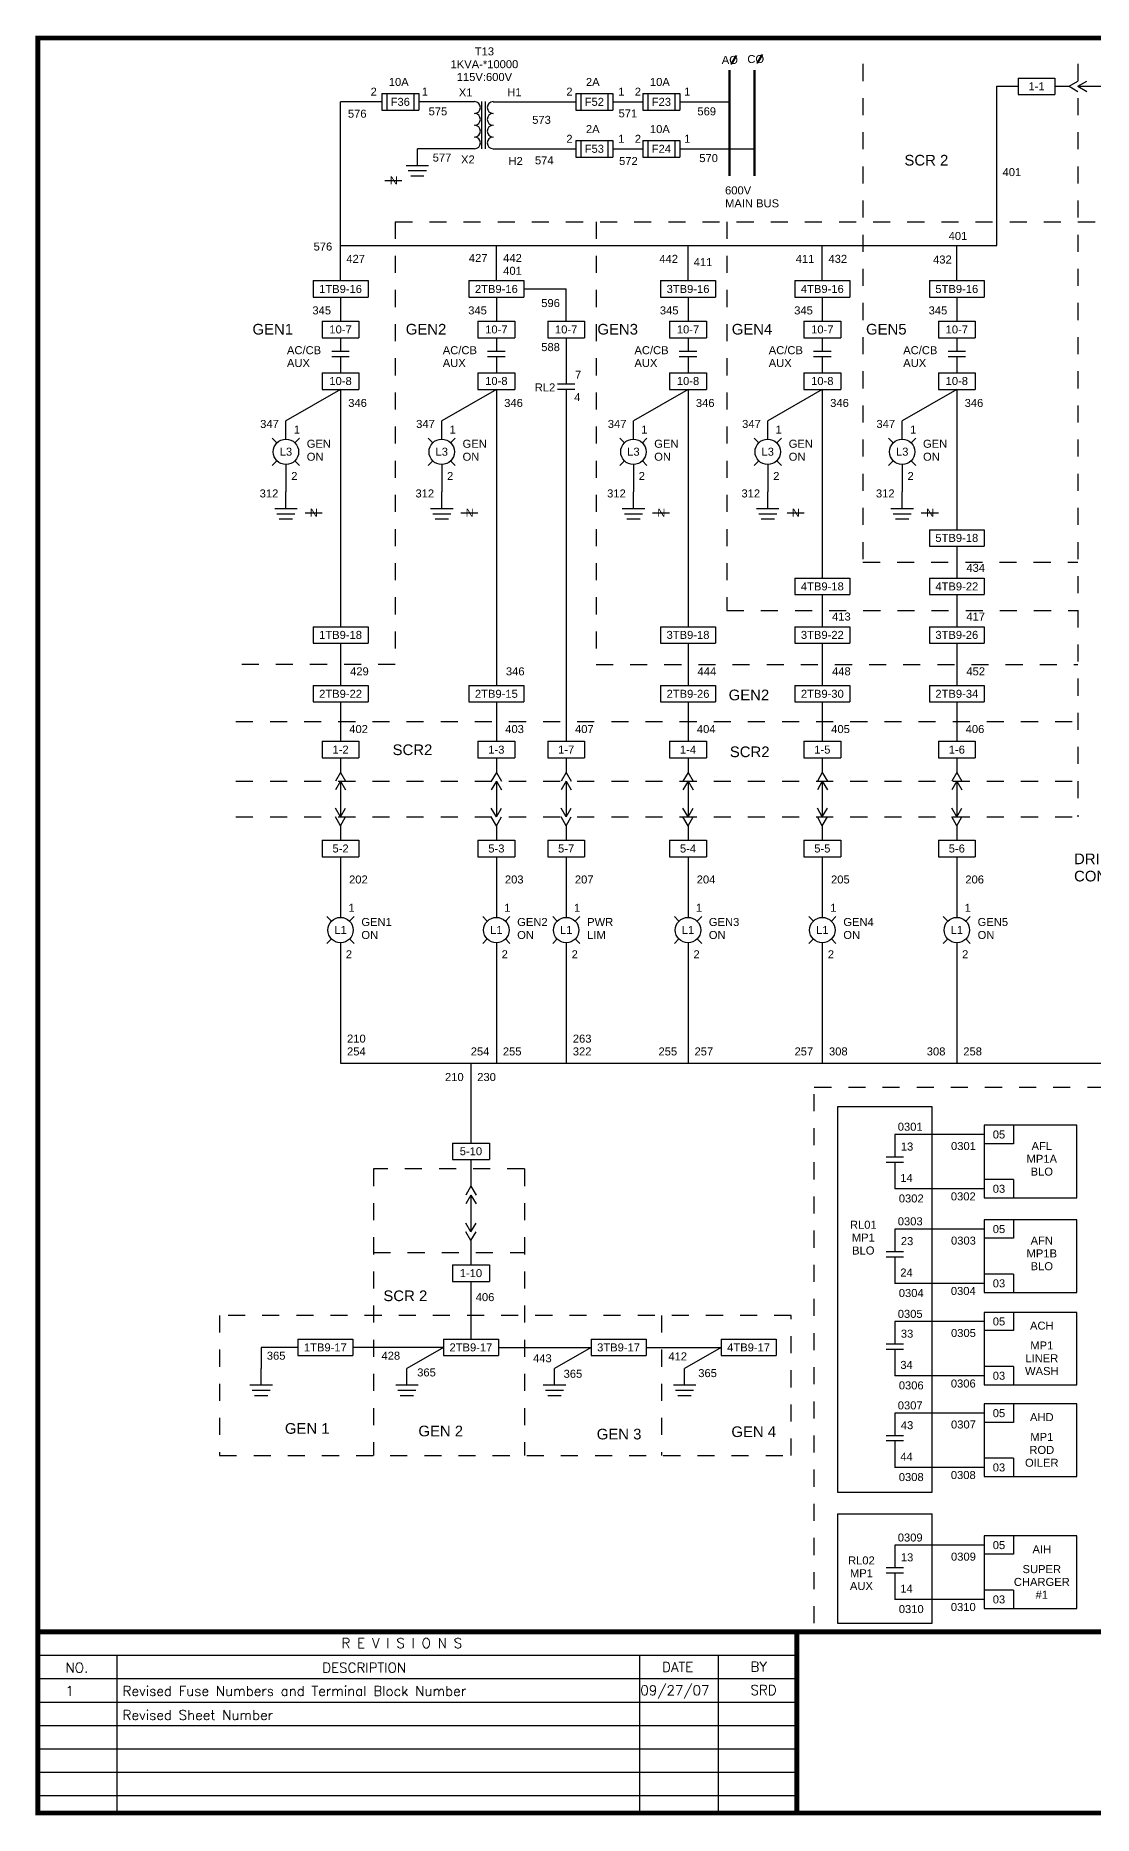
# Model space of a CAD drawing. Extents: x 1.2 to 17.8, y -2.1 to 8.3.
# Drawn here: x 1.18 to 7.38, y -2.09 to 8.33 of the extents above; entities that cross this region are included whole.
import ezdxf
from ezdxf.enums import TextEntityAlignment as Align

# ---------------------------------------------------------------- set-up
doc = ezdxf.new("R2010")
doc.units = 0
doc.header["$MEASUREMENT"] = 0
doc.linetypes.add('DASHED2', pattern=[0.375, 0.25, -0.125])
doc.layers.get('0').update_dxf_attribs({"linetype": 'CONTINUOUS'})
doc.layers.add('DRAWING', color=7, linetype='CONTINUOUS')
doc.styles.add('ROMAND', font='ROMAND.shx')
doc.styles.get("Standard").update_dxf_attribs({"font": 'ARIAL.TTF'})

# ---------------------------------------------------------------- blocks, each defined once
blk = doc.blocks.new('connection')
blk.add_circle((0.074, 0), 0.0744)
blk = doc.blocks.new('npcap')
for p, q in [((0, 0.051), (0, -0.051)), ((0.031, 0.051), (0.031, -0.051))]:
    blk.add_line(p, q)
blk = doc.blocks.new('gnd')
for p, q in [((0, -0.099), (0, 0)), ((0.066, -0.099), (-0.066, -0.099)), ((0.053, -0.13), (-0.053, -0.13)), ((0.039, -0.161), (-0.039, -0.161))]:
    blk.add_line(p, q)
blk = doc.blocks.new('transformer')
for p, q in [((0, 0.087), (0.368, 0.087)), ((0, 0.059), (0.368, 0.059))]:
    blk.add_line(p, q)
for centre, start, end in [((0.046, 0.145), 180, 0), ((0.138, 0.145), 180, 0), ((0.23, 0.145), 180, 0), ((0.322, 0.145), 180, 0), ((0.046, 0), 0, 180), ((0.138, 0), 0, 180), ((0.23, 0), 0, 180), ((0.322, 0), 0, 180)]:
    blk.add_arc(centre, 0.046, start, end)
blk = doc.blocks.new('A_phase')
h = blk.add_hatch(color=256)
h.paths.add_polyline_path([(0.1, -0.033), (0.108, -0.033), (0.145, 0.031), (0.137, 0.031)], flags=16)
h.paths.add_polyline_path([(0.01, -0.05), (0.165, -0.05), (0.165, 0.047), (0.01, 0.047)], flags=9)
for p, q in [((0.137, 0.031), (0.1, -0.033)), ((0.145, 0.031), (0.108, -0.033)), ((0.137, 0.031), (0.145, 0.031)), ((0.108, -0.033), (0.1, -0.033))]:
    blk.add_line(p, q)
blk.add_text('AO', height=0.0625).set_placement((0.029, -0.032))
blk = doc.blocks.new('C_phase')
h = blk.add_hatch(color=256)
h.paths.add_polyline_path([(0.099, -0.026), (0.107, -0.026), (0.144, 0.038), (0.136, 0.038)], flags=16)
h.paths.add_polyline_path([(0.013, -0.043), (0.168, -0.043), (0.168, 0.054), (0.013, 0.054)], flags=9)
for p, q in [((0.136, 0.038), (0.099, -0.026)), ((0.144, 0.038), (0.107, -0.026)), ((0.136, 0.038), (0.144, 0.038)), ((0.107, -0.026), (0.099, -0.026))]:
    blk.add_line(p, q)
blk.add_text('CO', height=0.0625).set_placement((0.025, -0.025))

msp = doc.modelspace()

# ---------------------------------------------------------------- linework, layer by layer
at = {"color": 7}
for p, q in [((1.196, -1.016), (1.196, -2.077)), ((1.196, -1.153), (5.642, -1.153)), ((1.658, -1.153), (1.658, -2.077)), ((4.72, -1.153), (4.72, -2.077)), ((5.181, -1.153), (5.181, -2.077)), ((1.196, -1.29), (5.642, -1.29)), ((1.196, -1.427), (5.642, -1.427)), ((1.196, -1.564), (5.642, -1.564)), ((1.196, -1.701), (5.642, -1.701)), ((1.196, -1.838), (5.642, -1.838)), ((1.196, -1.975), (5.642, -1.975))]:
    msp.add_line(p, q, dxfattribs=at)
at = {"color": 7, "const_width": 0.0288}
msp.add_lwpolyline([(17.829, -2.077), (17.829, 8.319), (1.196, 8.319), (1.196, -2.077)], close=True, dxfattribs=at)
for points in [[(1.196, -1.016), (17.829, -1.016)], [(5.642, -1.016), (5.642, -2.077)]]:
    msp.add_lwpolyline(points, dxfattribs=at)
at = {"layer": 'DRAWING', "color": 7, "linetype": 'DASHED2', "ltscale": 0.25}
for p, q in [((6.03, 8.167), (6.03, 5.249)), ((7.289, 8.167), (7.289, 3.757)), ((3.29, 7.243), (3.29, 4.65)), ((3.29, 7.243), (7.531, 7.243)), ((4.466, 7.243), (4.466, 4.65)), ((5.232, 7.243), (5.232, 4.965)), ((6.03, 5.249), (7.289, 5.249)), ((5.232, 4.965), (7.289, 4.965)), ((3.29, 4.65), (2.356, 4.65)), ((4.466, 4.65), (7.289, 4.65)), ((2.356, 4.315), (7.289, 4.315)), ((2.356, 3.967), (7.289, 3.967)), ((2.356, 3.757), (7.289, 3.757)), ((5.745, -0.966), (5.745, 2.174)), ((5.745, 2.174), (13.5, 2.174)), ((4.046, 1.695), (3.162, 1.695)), ((3.162, 1.695), (3.162, 0.016)), ((4.046, 1.695), (4.046, 0.016)), ((3.162, 1.206), (4.046, 1.206)), ((2.26, 0.837), (2.26, 0.016)), ((5.61, 0.837), (2.26, 0.837)), ((4.85, 0.837), (4.85, 0.016)), ((5.61, 0.016), (5.61, 0.837)), ((2.26, 0.016), (5.61, 0.016))]:
    msp.add_line(p, q, dxfattribs=at)
at = {"layer": 'DRAWING', "color": 7, "lineweight": 50}
for p, q in [((5.248, 8.13), (5.248, 7.512)), ((5.395, 8.13), (5.395, 7.512))]:
    msp.add_line(p, q, dxfattribs=at)
at = {"layer": 'DRAWING', "color": 7}
for p, q in [((6.814, 7.103), (6.814, 8.036)), ((6.814, 8.036), (6.939, 8.036)), ((6.939, 8.084), (6.939, 7.988)), ((6.939, 8.084), (7.155, 8.084)), ((7.155, 8.084), (7.155, 7.988)), ((7.155, 8.036), (7.238, 8.036)), ((7.238, 8.036), (7.289, 8.066)), ((7.238, 8.036), (7.289, 8.006)), ((7.289, 8.036), (7.341, 8.066)), ((7.289, 8.036), (7.341, 8.006)), ((7.289, 8.036), (7.531, 8.036)), ((2.969, 6.898), (2.969, 7.945)), ((3.211, 7.945), (2.969, 7.945)), ((3.211, 7.994), (3.427, 7.994)), ((3.211, 7.994), (3.211, 7.897)), ((3.24, 7.994), (3.24, 7.897)), ((3.399, 7.994), (3.399, 7.897)), ((3.427, 7.994), (3.427, 7.897)), ((3.754, 7.945), (3.427, 7.945)), ((3.863, 7.945), (4.348, 7.945)), ((4.348, 7.994), (4.564, 7.994)), ((4.348, 7.994), (4.348, 7.897)), ((4.376, 7.994), (4.376, 7.897)), ((4.535, 7.994), (4.535, 7.897)), ((4.564, 7.994), (4.564, 7.897)), ((4.564, 7.945), (4.741, 7.945)), ((4.741, 7.994), (4.741, 7.897)), ((4.741, 7.994), (4.957, 7.994)), ((4.769, 7.994), (4.769, 7.897)), ((4.928, 7.994), (4.928, 7.897)), ((4.957, 7.994), (4.957, 7.897)), ((4.957, 7.945), (5.248, 7.945)), ((6.939, 7.988), (7.155, 7.988)), ((3.211, 7.897), (3.427, 7.897)), ((4.348, 7.897), (4.564, 7.897)), ((4.741, 7.897), (4.957, 7.897)), ((4.348, 7.718), (4.564, 7.718)), ((4.348, 7.718), (4.348, 7.621)), ((4.376, 7.718), (4.376, 7.621)), ((4.535, 7.718), (4.535, 7.621)), ((4.564, 7.718), (4.564, 7.621)), ((4.741, 7.718), (4.957, 7.718)), ((4.741, 7.718), (4.741, 7.621)), ((4.769, 7.718), (4.769, 7.621)), ((4.928, 7.718), (4.928, 7.621)), ((4.957, 7.718), (4.957, 7.621)), ((3.754, 7.67), (3.419, 7.67)), ((3.863, 7.67), (4.348, 7.67)), ((4.348, 7.621), (4.564, 7.621)), ((4.564, 7.67), (4.741, 7.67)), ((4.741, 7.621), (4.957, 7.621)), ((4.957, 7.67), (5.395, 7.67)), ((3.228, 7.484), (3.328, 7.484)), ((2.969, 7.103), (6.814, 7.103)), ((3.882, 6.898), (3.882, 7.103)), ((5.005, 6.898), (5.005, 7.103)), ((5.792, 6.898), (5.792, 7.103)), ((6.58, 6.898), (6.58, 7.103)), ((2.808, 6.898), (2.808, 6.801)), ((2.808, 6.898), (3.13, 6.898)), ((3.13, 6.898), (3.13, 6.801)), ((3.721, 6.898), (4.043, 6.898)), ((3.721, 6.898), (3.721, 6.801)), ((4.043, 6.898), (4.043, 6.801)), ((4.844, 6.898), (5.166, 6.898)), ((4.844, 6.898), (4.844, 6.801)), ((5.166, 6.898), (5.166, 6.801)), ((5.631, 6.898), (5.953, 6.898)), ((5.631, 6.898), (5.631, 6.801)), ((5.953, 6.898), (5.953, 6.801)), ((6.419, 6.898), (6.741, 6.898)), ((6.419, 6.898), (6.419, 6.801)), ((6.741, 6.898), (6.741, 6.801)), ((2.808, 6.801), (3.13, 6.801)), ((2.969, 6.801), (2.969, 6.66)), ((3.721, 6.801), (4.043, 6.801)), ((3.882, 6.801), (3.882, 6.66)), ((4.043, 6.849), (4.291, 6.849)), ((4.291, 6.66), (4.291, 6.849)), ((4.844, 6.801), (5.166, 6.801)), ((5.005, 6.801), (5.005, 6.66)), ((5.631, 6.801), (5.953, 6.801)), ((5.792, 6.801), (5.792, 6.66)), ((6.419, 6.801), (6.741, 6.801)), ((6.58, 6.801), (6.58, 6.66)), ((2.861, 6.66), (2.861, 6.563)), ((2.861, 6.66), (3.077, 6.66)), ((3.077, 6.66), (3.077, 6.563)), ((3.774, 6.66), (3.774, 6.563)), ((3.774, 6.66), (3.99, 6.66)), ((3.99, 6.66), (3.99, 6.563)), ((4.183, 6.66), (4.183, 6.563)), ((4.183, 6.66), (4.399, 6.66)), ((4.399, 6.66), (4.399, 6.563)), ((4.897, 6.66), (4.897, 6.563)), ((4.897, 6.66), (5.113, 6.66)), ((5.113, 6.66), (5.113, 6.563)), ((5.684, 6.66), (5.684, 6.563)), ((5.684, 6.66), (5.9, 6.66)), ((5.9, 6.66), (5.9, 6.563)), ((6.472, 6.66), (6.472, 6.563)), ((6.472, 6.66), (6.688, 6.66)), ((6.688, 6.66), (6.688, 6.563)), ((2.861, 6.563), (3.077, 6.563)), ((2.969, 6.563), (2.969, 6.482)), ((3.774, 6.563), (3.99, 6.563)), ((3.882, 6.563), (3.882, 6.482)), ((4.183, 6.563), (4.399, 6.563)), ((4.291, 6.563), (4.291, 6.292)), ((4.897, 6.563), (5.113, 6.563)), ((5.005, 6.563), (5.005, 6.482)), ((5.684, 6.563), (5.9, 6.563)), ((5.792, 6.563), (5.792, 6.482)), ((6.472, 6.563), (6.688, 6.563)), ((6.58, 6.563), (6.58, 6.482)), ((2.969, 6.45), (2.969, 6.358)), ((3.882, 6.45), (3.882, 6.358)), ((5.005, 6.45), (5.005, 6.358)), ((5.792, 6.45), (5.792, 6.358)), ((6.58, 6.45), (6.58, 6.358)), ((2.969, 6.261), (2.649, 6.077)), ((2.861, 6.358), (2.861, 6.261)), ((2.861, 6.358), (3.077, 6.358)), ((2.861, 6.261), (3.077, 6.261)), ((2.969, 6.261), (2.969, 4.871)), ((3.077, 6.358), (3.077, 6.261)), ((3.882, 6.261), (3.562, 6.077)), ((3.774, 6.358), (3.774, 6.261)), ((3.774, 6.358), (3.99, 6.358)), ((3.774, 6.261), (3.99, 6.261)), ((3.882, 6.261), (3.882, 4.527)), ((3.99, 6.358), (3.99, 6.261)), ((4.291, 6.261), (4.291, 4.2)), ((5.005, 6.261), (4.685, 6.077)), ((4.897, 6.358), (4.897, 6.261)), ((4.897, 6.358), (5.113, 6.358)), ((4.897, 6.261), (5.113, 6.261)), ((5.005, 6.261), (5.005, 4.871)), ((5.113, 6.358), (5.113, 6.261)), ((5.792, 6.261), (5.472, 6.077)), ((5.684, 6.358), (5.684, 6.261)), ((5.684, 6.358), (5.9, 6.358)), ((5.684, 6.261), (5.9, 6.261)), ((5.792, 6.261), (5.792, 5.155)), ((5.9, 6.358), (5.9, 6.261)), ((6.58, 6.261), (6.26, 6.077)), ((6.472, 6.358), (6.472, 6.261)), ((6.472, 6.358), (6.688, 6.358)), ((6.472, 6.261), (6.688, 6.261)), ((6.58, 6.261), (6.58, 5.439)), ((6.688, 6.358), (6.688, 6.261)), ((2.649, 5.97), (2.649, 6.077)), ((3.562, 5.97), (3.562, 6.077)), ((4.685, 5.97), (4.685, 6.077)), ((5.472, 5.97), (5.472, 6.077)), ((6.26, 5.97), (6.26, 6.077)), ((2.596, 5.948), (2.569, 5.975)), ((2.701, 5.948), (2.728, 5.975)), ((3.509, 5.948), (3.482, 5.975)), ((3.614, 5.948), (3.641, 5.975)), ((4.632, 5.948), (4.605, 5.975)), ((4.738, 5.948), (4.764, 5.975)), ((5.42, 5.948), (5.393, 5.975)), ((5.525, 5.948), (5.552, 5.975)), ((6.207, 5.948), (6.18, 5.975)), ((6.312, 5.948), (6.339, 5.975)), ((2.596, 5.843), (2.569, 5.816)), ((2.701, 5.843), (2.728, 5.816)), ((3.509, 5.843), (3.482, 5.816)), ((3.614, 5.843), (3.641, 5.816)), ((4.632, 5.843), (4.605, 5.816)), ((4.738, 5.843), (4.764, 5.816)), ((5.42, 5.843), (5.393, 5.816)), ((5.525, 5.843), (5.552, 5.816)), ((6.207, 5.843), (6.18, 5.816)), ((6.312, 5.843), (6.339, 5.816)), ((2.649, 5.821), (2.649, 5.661)), ((3.562, 5.821), (3.562, 5.661)), ((4.685, 5.821), (4.685, 5.661)), ((5.472, 5.821), (5.472, 5.661)), ((6.26, 5.821), (6.26, 5.661)), ((2.761, 5.537), (2.861, 5.537)), ((3.674, 5.537), (3.774, 5.537)), ((4.797, 5.537), (4.897, 5.537)), ((5.585, 5.537), (5.685, 5.537)), ((6.372, 5.537), (6.472, 5.537)), ((6.419, 5.439), (6.741, 5.439)), ((6.419, 5.439), (6.419, 5.343)), ((6.741, 5.439), (6.741, 5.343)), ((6.419, 5.343), (6.741, 5.343)), ((6.58, 5.343), (6.58, 5.155)), ((5.631, 5.155), (5.631, 5.059)), ((5.631, 5.155), (5.953, 5.155)), ((5.953, 5.155), (5.953, 5.059)), ((6.419, 5.155), (6.419, 5.059)), ((6.419, 5.155), (6.741, 5.155)), ((6.741, 5.155), (6.741, 5.059)), ((5.631, 5.059), (5.953, 5.059)), ((5.792, 5.059), (5.792, 4.871)), ((6.419, 5.059), (6.741, 5.059)), ((6.58, 5.059), (6.58, 4.871)), ((2.808, 4.871), (3.13, 4.871)), ((2.808, 4.871), (2.808, 4.774)), ((3.13, 4.871), (3.13, 4.774)), ((4.844, 4.871), (4.844, 4.774)), ((4.844, 4.871), (5.166, 4.871)), ((5.166, 4.871), (5.166, 4.774)), ((5.631, 4.871), (5.631, 4.774)), ((5.631, 4.871), (5.953, 4.871)), ((5.953, 4.871), (5.953, 4.774)), ((6.419, 4.871), (6.419, 4.774)), ((6.419, 4.871), (6.741, 4.871)), ((6.741, 4.871), (6.741, 4.774)), ((2.808, 4.774), (3.13, 4.774)), ((2.969, 4.774), (2.969, 4.527)), ((4.844, 4.774), (5.166, 4.774)), ((5.005, 4.774), (5.005, 4.527)), ((5.631, 4.774), (5.953, 4.774)), ((5.792, 4.774), (5.792, 4.527)), ((6.419, 4.774), (6.741, 4.774)), ((6.58, 4.774), (6.58, 4.527)), ((2.808, 4.527), (2.808, 4.43)), ((2.808, 4.527), (3.13, 4.527)), ((3.13, 4.527), (3.13, 4.43)), ((3.721, 4.527), (4.043, 4.527)), ((3.721, 4.527), (3.721, 4.43)), ((4.043, 4.527), (4.043, 4.43)), ((4.844, 4.527), (5.166, 4.527)), ((4.844, 4.527), (4.844, 4.43)), ((5.166, 4.527), (5.166, 4.43)), ((5.631, 4.527), (5.953, 4.527)), ((5.631, 4.527), (5.631, 4.43)), ((5.953, 4.527), (5.953, 4.43)), ((6.419, 4.527), (6.741, 4.527)), ((6.419, 4.527), (6.419, 4.43)), ((6.741, 4.527), (6.741, 4.43)), ((2.808, 4.43), (3.13, 4.43)), ((2.969, 4.43), (2.969, 4.2)), ((3.721, 4.43), (4.043, 4.43)), ((3.882, 4.43), (3.882, 4.2)), ((4.844, 4.43), (5.166, 4.43)), ((5.005, 4.43), (5.005, 4.2)), ((5.631, 4.43), (5.953, 4.43)), ((5.792, 4.43), (5.792, 4.2)), ((6.419, 4.43), (6.741, 4.43)), ((6.58, 4.43), (6.58, 4.2)), ((2.861, 4.2), (2.861, 4.103)), ((2.861, 4.2), (3.077, 4.2)), ((3.077, 4.2), (3.077, 4.103)), ((3.774, 4.2), (3.99, 4.2)), ((3.774, 4.2), (3.774, 4.103)), ((3.99, 4.2), (3.99, 4.103)), ((4.183, 4.2), (4.399, 4.2)), ((4.183, 4.2), (4.183, 4.103)), ((4.399, 4.2), (4.399, 4.103)), ((4.897, 4.2), (5.113, 4.2)), ((4.897, 4.2), (4.897, 4.103)), ((5.113, 4.2), (5.113, 4.103)), ((5.684, 4.2), (5.9, 4.2)), ((5.684, 4.2), (5.684, 4.103)), ((5.9, 4.2), (5.9, 4.103)), ((6.472, 4.2), (6.688, 4.2)), ((6.472, 4.2), (6.472, 4.103)), ((6.688, 4.2), (6.688, 4.103)), ((2.861, 4.103), (3.077, 4.103)), ((2.969, 4.103), (2.969, 4.018)), ((3.774, 4.103), (3.99, 4.103)), ((3.882, 4.103), (3.882, 4.018)), ((4.183, 4.103), (4.399, 4.103)), ((4.291, 4.103), (4.291, 4.018)), ((4.897, 4.103), (5.113, 4.103)), ((5.005, 4.103), (5.005, 4.018)), ((5.684, 4.103), (5.9, 4.103)), ((5.792, 4.103), (5.792, 4.018)), ((6.472, 4.103), (6.688, 4.103)), ((6.58, 4.103), (6.58, 4.018)), ((2.969, 4.018), (2.939, 3.967)), ((2.969, 3.967), (2.939, 3.915)), ((2.969, 4.018), (2.998, 3.967)), ((2.969, 3.967), (2.998, 3.915)), ((2.969, 3.967), (2.969, 3.757)), ((3.882, 4.018), (3.852, 3.967)), ((3.882, 3.967), (3.852, 3.915)), ((3.882, 4.018), (3.912, 3.967)), ((3.882, 3.967), (3.912, 3.915)), ((3.882, 3.967), (3.882, 3.757)), ((4.291, 4.018), (4.262, 3.967)), ((4.291, 3.967), (4.262, 3.915)), ((4.291, 4.018), (4.321, 3.967)), ((4.291, 3.967), (4.321, 3.915)), ((4.291, 3.967), (4.291, 3.757)), ((5.005, 4.018), (4.975, 3.967)), ((5.005, 3.967), (4.975, 3.915)), ((5.005, 4.018), (5.035, 3.967)), ((5.005, 3.967), (5.035, 3.915)), ((5.005, 3.967), (5.005, 3.757)), ((5.792, 4.018), (5.763, 3.967)), ((5.792, 3.967), (5.763, 3.915)), ((5.792, 4.018), (5.822, 3.967)), ((5.792, 3.967), (5.822, 3.915)), ((5.792, 3.967), (5.792, 3.757)), ((6.58, 4.018), (6.55, 3.967)), ((6.58, 3.967), (6.55, 3.915)), ((6.58, 4.018), (6.609, 3.967)), ((6.58, 3.967), (6.609, 3.915)), ((6.58, 3.967), (6.58, 3.757)), ((2.969, 3.757), (2.939, 3.808)), ((2.969, 3.705), (2.939, 3.757)), ((2.969, 3.757), (2.998, 3.808)), ((2.969, 3.705), (2.998, 3.757)), ((3.882, 3.757), (3.852, 3.808)), ((3.882, 3.705), (3.852, 3.757)), ((3.882, 3.757), (3.912, 3.808)), ((3.882, 3.705), (3.912, 3.757)), ((4.291, 3.757), (4.262, 3.808)), ((4.291, 3.705), (4.262, 3.757)), ((4.291, 3.757), (4.321, 3.808)), ((4.291, 3.705), (4.321, 3.757)), ((5.005, 3.757), (4.975, 3.808)), ((5.005, 3.705), (4.975, 3.757)), ((5.005, 3.757), (5.035, 3.808)), ((5.005, 3.705), (5.035, 3.757)), ((5.792, 3.757), (5.763, 3.808)), ((5.792, 3.705), (5.763, 3.757)), ((5.792, 3.757), (5.822, 3.808)), ((5.792, 3.705), (5.822, 3.757)), ((6.58, 3.757), (6.55, 3.808)), ((6.58, 3.705), (6.55, 3.757)), ((6.58, 3.757), (6.609, 3.808)), ((6.58, 3.705), (6.609, 3.757)), ((2.969, 3.705), (2.969, 3.62)), ((3.882, 3.705), (3.882, 3.62)), ((4.291, 3.705), (4.291, 3.62)), ((5.005, 3.705), (5.005, 3.62)), ((5.792, 3.705), (5.792, 3.62)), ((6.58, 3.705), (6.58, 3.62)), ((2.861, 3.62), (3.077, 3.62)), ((2.861, 3.62), (2.861, 3.524)), ((3.077, 3.62), (3.077, 3.524)), ((3.774, 3.62), (3.99, 3.62)), ((3.774, 3.62), (3.774, 3.524)), ((3.99, 3.62), (3.99, 3.524)), ((4.183, 3.62), (4.399, 3.62)), ((4.183, 3.62), (4.183, 3.524)), ((4.399, 3.62), (4.399, 3.524)), ((4.897, 3.62), (5.113, 3.62)), ((4.897, 3.62), (4.897, 3.524)), ((5.113, 3.62), (5.113, 3.524)), ((5.684, 3.62), (5.9, 3.62)), ((5.684, 3.62), (5.684, 3.524)), ((5.9, 3.62), (5.9, 3.524)), ((6.472, 3.62), (6.688, 3.62)), ((6.472, 3.62), (6.472, 3.524)), ((6.688, 3.62), (6.688, 3.524)), ((2.861, 3.524), (3.077, 3.524)), ((2.969, 3.524), (2.969, 3.169)), ((3.774, 3.524), (3.99, 3.524)), ((3.882, 3.524), (3.882, 3.169)), ((4.183, 3.524), (4.399, 3.524)), ((4.291, 3.524), (4.291, 3.169)), ((4.897, 3.524), (5.113, 3.524)), ((5.005, 3.524), (5.005, 3.169)), ((5.684, 3.524), (5.9, 3.524)), ((5.792, 3.524), (5.792, 3.169)), ((6.472, 3.524), (6.688, 3.524)), ((6.58, 3.524), (6.58, 3.169)), ((2.916, 3.147), (2.889, 3.174)), ((3.021, 3.147), (3.048, 3.174)), ((3.829, 3.147), (3.802, 3.174)), ((3.935, 3.147), (3.961, 3.174)), ((4.239, 3.147), (4.212, 3.174)), ((4.344, 3.147), (4.371, 3.174)), ((4.952, 3.147), (4.926, 3.174)), ((5.058, 3.147), (5.085, 3.174)), ((5.74, 3.147), (5.713, 3.174)), ((5.845, 3.147), (5.872, 3.174)), ((6.527, 3.147), (6.5, 3.174)), ((6.632, 3.147), (6.659, 3.174)), ((2.916, 3.042), (2.889, 3.015)), ((3.021, 3.042), (3.048, 3.015)), ((3.829, 3.042), (3.802, 3.015)), ((3.935, 3.042), (3.961, 3.015)), ((4.239, 3.042), (4.212, 3.015)), ((4.344, 3.042), (4.371, 3.015)), ((4.952, 3.042), (4.926, 3.015)), ((5.058, 3.042), (5.085, 3.015)), ((5.74, 3.042), (5.713, 3.015)), ((5.845, 3.042), (5.872, 3.015)), ((6.527, 3.042), (6.5, 3.015)), ((6.632, 3.042), (6.659, 3.015)), ((2.969, 3.02), (2.969, 2.314)), ((3.882, 3.02), (3.882, 2.314)), ((4.291, 3.02), (4.291, 2.314)), ((5.005, 3.02), (5.005, 2.314)), ((5.792, 3.02), (5.792, 2.314)), ((6.58, 3.02), (6.58, 2.314)), ((2.969, 2.314), (12.176, 2.314)), ((3.733, 2.314), (3.733, 1.847)), ((5.881, 2.058), (5.881, -0.197)), ((6.436, 2.058), (5.881, 2.058)), ((6.436, -0.197), (6.436, 2.058)), ((6.217, 1.897), (6.217, 1.764)), ((6.741, 1.897), (6.217, 1.897)), ((6.741, 1.951), (6.741, 1.525)), ((7.283, 1.951), (6.741, 1.951)), ((6.913, 1.951), (6.913, 1.843)), ((7.283, 1.525), (7.283, 1.951)), ((3.625, 1.847), (3.841, 1.847)), ((3.625, 1.847), (3.625, 1.751)), ((3.841, 1.847), (3.841, 1.751)), ((6.913, 1.843), (6.741, 1.843)), ((3.625, 1.751), (3.841, 1.751)), ((3.733, 1.751), (3.733, 1.594)), ((6.217, 1.733), (6.217, 1.579)), ((3.733, 1.594), (3.703, 1.542)), ((3.733, 1.594), (3.763, 1.542)), ((6.741, 1.579), (6.217, 1.579)), ((6.913, 1.633), (6.741, 1.633)), ((6.913, 1.633), (6.913, 1.525)), ((3.733, 1.542), (3.703, 1.491)), ((3.733, 1.542), (3.763, 1.491)), ((3.733, 1.542), (3.733, 1.327)), ((6.741, 1.525), (7.283, 1.525)), ((3.733, 1.327), (3.703, 1.378)), ((3.733, 1.327), (3.763, 1.378)), ((6.741, 1.397), (6.741, 0.971)), ((7.283, 1.397), (6.741, 1.397)), ((6.913, 1.397), (6.913, 1.289)), ((7.283, 0.971), (7.283, 1.397)), ((3.733, 1.276), (3.703, 1.327)), ((3.733, 1.276), (3.763, 1.327)), ((3.733, 1.276), (3.733, 1.133)), ((6.741, 1.343), (6.217, 1.343)), ((6.217, 1.343), (6.217, 1.21)), ((6.913, 1.289), (6.741, 1.289)), ((6.217, 1.179), (6.217, 1.025)), ((3.625, 1.133), (3.841, 1.133)), ((3.625, 1.133), (3.625, 1.036)), ((3.841, 1.133), (3.841, 1.036)), ((6.913, 1.079), (6.741, 1.079)), ((6.913, 1.079), (6.913, 0.971)), ((3.625, 1.036), (3.841, 1.036)), ((3.733, 1.036), (3.733, 0.699)), ((6.741, 1.025), (6.217, 1.025)), ((6.741, 0.971), (7.283, 0.971)), ((6.741, 0.855), (6.741, 0.43)), ((7.283, 0.855), (6.741, 0.855)), ((6.913, 0.855), (6.913, 0.748)), ((7.283, 0.43), (7.283, 0.855)), ((6.741, 0.802), (6.217, 0.802)), ((6.217, 0.802), (6.217, 0.669)), ((6.913, 0.748), (6.741, 0.748)), ((2.719, 0.65), (2.504, 0.65)), ((2.504, 0.65), (2.504, 0.527)), ((2.719, 0.699), (2.719, 0.602)), ((2.719, 0.699), (3.041, 0.699)), ((3.041, 0.699), (3.041, 0.602)), ((3.572, 0.65), (3.041, 0.65)), ((3.572, 0.65), (3.358, 0.527)), ((3.572, 0.699), (3.894, 0.699)), ((3.572, 0.699), (3.572, 0.602)), ((3.894, 0.699), (3.894, 0.602)), ((3.894, 0.65), (4.437, 0.65)), ((4.437, 0.65), (4.223, 0.527)), ((4.437, 0.699), (4.437, 0.602)), ((4.437, 0.699), (4.759, 0.699)), ((4.759, 0.699), (4.759, 0.602)), ((4.759, 0.65), (5.199, 0.65)), ((5.199, 0.65), (4.985, 0.527)), ((5.199, 0.699), (5.199, 0.602)), ((5.199, 0.699), (5.521, 0.699)), ((5.521, 0.699), (5.521, 0.602)), ((6.217, 0.638), (6.217, 0.484)), ((2.719, 0.602), (3.041, 0.602)), ((3.572, 0.602), (3.894, 0.602)), ((4.437, 0.602), (4.759, 0.602)), ((5.199, 0.602), (5.521, 0.602)), ((6.913, 0.538), (6.741, 0.538)), ((6.913, 0.538), (6.913, 0.43)), ((6.741, 0.484), (6.217, 0.484)), ((6.741, 0.43), (7.283, 0.43)), ((6.741, 0.319), (6.741, -0.106)), ((7.283, 0.319), (6.741, 0.319)), ((6.913, 0.319), (6.913, 0.211)), ((7.283, -0.106), (7.283, 0.319)), ((6.741, 0.265), (6.217, 0.265)), ((6.217, 0.265), (6.217, 0.133)), ((6.913, 0.211), (6.741, 0.211)), ((6.217, 0.101), (6.217, -0.053)), ((6.913, 0.001), (6.741, 0.001)), ((6.913, 0.001), (6.913, -0.106)), ((6.741, -0.053), (6.217, -0.053)), ((5.881, -0.197), (6.436, -0.197)), ((6.741, -0.106), (7.283, -0.106)), ((5.881, -0.325), (5.881, -0.966)), ((5.881, -0.325), (6.436, -0.325)), ((6.436, -0.966), (6.436, -0.325)), ((6.741, -0.508), (6.217, -0.508)), ((6.217, -0.508), (6.217, -0.641)), ((7.283, -0.454), (6.741, -0.454)), ((6.741, -0.454), (6.741, -0.88)), ((6.913, -0.454), (6.913, -0.562)), ((7.283, -0.88), (7.283, -0.454)), ((6.913, -0.562), (6.741, -0.562)), ((6.217, -0.672), (6.217, -0.826)), ((6.741, -0.826), (6.217, -0.826)), ((6.913, -0.772), (6.741, -0.772)), ((6.913, -0.772), (6.913, -0.88)), ((6.741, -0.88), (7.283, -0.88)), ((5.881, -0.966), (6.436, -0.966))]:
    msp.add_line(p, q, dxfattribs=at)

# ---------------------------------------------------------------- block references
at = {"layer": 'DRAWING', "color": 7, "xscale": 0.75, "yscale": 0.75, "zscale": 0.75}
for name, p in [('A_phase', (5.181, 8.191)), ('C_phase', (5.334, 8.191))]:
    msp.add_blockref(name, p, dxfattribs=at)
at = {"layer": 'DRAWING', "color": 7, "xscale": 0.75, "yscale": 0.75, "zscale": 0.75, "rotation": 90}
msp.add_blockref('transformer', (3.863, 7.67), dxfattribs=at)
at = {"layer": 'DRAWING', "color": 7}
for p in [(3.419, 7.67), (2.649, 5.661), (3.562, 5.661), (4.685, 5.661), (5.472, 5.661), (6.26, 5.661), (2.504, 0.527), (3.358, 0.527), (4.223, 0.527), (4.985, 0.527)]:
    msp.add_blockref('gnd', p, dxfattribs=at)
for name, p, rotation in [('npcap', (2.969, 6.482), 270), ('npcap', (3.882, 6.482), 270), ('npcap', (5.005, 6.482), 270), ('npcap', (5.792, 6.482), 270), ('npcap', (6.58, 6.482), 270), ('npcap', (4.291, 6.292), 270), ('connection', (2.649, 5.821), 90), ('connection', (3.562, 5.821), 90), ('connection', (4.685, 5.821), 90), ('connection', (5.472, 5.821), 90), ('connection', (6.26, 5.821), 90), ('connection', (2.969, 3.02), 90), ('connection', (3.882, 3.02), 90), ('connection', (4.291, 3.02), 90), ('connection', (5.005, 3.02), 90), ('connection', (5.792, 3.02), 90), ('connection', (6.58, 3.02), 90), ('npcap', (6.217, 1.764), 270), ('npcap', (6.217, 1.21), 270), ('npcap', (6.217, 0.669), 270), ('npcap', (6.217, 0.133), 270), ('npcap', (6.217, -0.641), 270)]:
    msp.add_blockref(name, p, dxfattribs=dict(at, rotation=rotation))

# ---------------------------------------------------------------- texts
at = {"color": 7, "style": 'ROMAND'}
for s, height, p in [('R E V I S I O N S', 0.05763, (2.975, -1.111)), ('NO.', 0.0576, (1.357, -1.255)), ('DESCRIPTION', 0.05763, (2.862, -1.255)), ('DATE', 0.0576, (4.853, -1.251)), ('BY', 0.0576, (5.371, -1.249)), ('1', 0.0576, (1.357, -1.391)), ('Revised Fuse Numbers and Terminal Block Number', 0.05763, (1.692, -1.391)), ('09/27/07', 0.0576, (4.726, -1.387)), ('SRD', 0.0576, (5.371, -1.386)), ('Revised Sheet Number', 0.05763, (1.692, -1.532))]:
    msp.add_text(s, height=height, dxfattribs=at).set_placement(p)
at = {"layer": 'DRAWING', "color": 7}
for s, height, p in [('T13', 0.0469, (3.812, 8.217)), ('1KVA-*10000', 0.04688, (3.812, 8.142)), ('10A', 0.0469, (3.31, 8.038)), ('115V:600V', 0.0469, (3.812, 8.067)), ('2A', 0.0469, (4.447, 8.038)), ('10A', 0.0469, (4.84, 8.038)), ('2A', 0.0469, (4.447, 7.762)), ('10A', 0.0469, (4.84, 7.762)), ('MP1A', 0.0469, (7.078, 1.731)), ('AFL', 0.0469, (7.078, 1.806)), ('BLO', 0.0469, (7.078, 1.656)), ('RL01', 0.0469, (6.032, 1.345)), ('MP1', 0.0469, (6.032, 1.27)), ('AFN', 0.0469, (7.078, 1.252)), ('BLO', 0.0469, (6.032, 1.194)), ('MP1B', 0.0469, (7.078, 1.177)), ('BLO', 0.0469, (7.078, 1.102)), ('ACH', 0.0469, (7.078, 0.754)), ('MP1', 0.0469, (7.078, 0.638)), ('WASH', 0.0469, (7.078, 0.488)), ('LINER', 0.0469, (7.078, 0.563)), ('AHD', 0.0469, (7.078, 0.218)), ('MP1', 0.0469, (7.078, 0.102)), ('ROD', 0.0469, (7.078, 0.026)), ('OILER', 0.0469, (7.078, -0.049)), ('AIH', 0.0469, (7.078, -0.556)), ('RL02', 0.0469, (6.021, -0.621)), ('SUPER', 0.0469, (7.078, -0.672)), ('AUX', 0.0469, (6.021, -0.771)), ('MP1', 0.0469, (6.021, -0.696)), ('CHARGER', 0.0469, (7.078, -0.747)), ('#1', 0.0469, (7.078, -0.822))]:
    msp.add_text(s, height=height, dxfattribs=at).set_placement(p, align=Align.CENTER)
for s, height, p in [('2', 0.0469, (3.145, 7.981)), ('1', 0.0469, (3.445, 7.981)), ('2', 0.0469, (4.292, 7.981)), ('1', 0.0469, (4.596, 7.981)), ('2', 0.0469, (4.693, 7.981)), ('1', 0.0469, (4.982, 7.981)), ('X1', 0.0469, (3.662, 7.977)), ('H1', 0.0469, (3.946, 7.978)), ('576', 0.0469, (3.012, 7.852)), ('575', 0.0469, (3.485, 7.866)), ('573', 0.0469, (4.092, 7.816)), ('571', 0.0469, (4.598, 7.854)), ('569', 0.0469, (5.06, 7.866)), ('2', 0.0469, (4.292, 7.705)), ('1', 0.0469, (4.596, 7.705)), ('2', 0.0469, (4.693, 7.705)), ('1', 0.0469, (4.982, 7.705)), ('577', 0.0469, (3.509, 7.595)), ('X2', 0.0469, (3.675, 7.584)), ('H2', 0.0469, (3.953, 7.575)), ('574', 0.0469, (4.108, 7.579)), ('572', 0.0469, (4.601, 7.575)), ('570', 0.0469, (5.071, 7.592)), ('SCR 2', 0.0625, (6.273, 7.572)), ('N', 0.0469, (3.257, 7.462)), ('401', 0.0469, (6.848, 7.51)), ('600V', 0.0469, (5.222, 7.403)), ('MAIN BUS', 0.0469, (5.222, 7.327)), ('576', 0.0469, (2.811, 7.074)), ('401', 0.0469, (6.532, 7.136)), ('427', 0.0469, (3.003, 7.002)), ('427', 0.0469, (3.721, 7.007)), ('442', 0.0469, (3.922, 7.007)), ('442', 0.0469, (4.837, 7.002)), ('411', 0.0469, (5.038, 6.983)), ('411', 0.0469, (5.636, 7.002)), ('432', 0.0469, (5.828, 7.002)), ('432', 0.0469, (6.441, 6.998)), ('401', 0.0469, (3.922, 6.932)), ('596', 0.0469, (4.145, 6.743)), ('345', 0.0469, (2.804, 6.7)), ('345', 0.0469, (3.717, 6.7)), ('345', 0.0469, (4.84, 6.7)), ('345', 0.0469, (5.627, 6.7)), ('345', 0.0469, (6.415, 6.7)), ('GEN1', 0.0625, (2.453, 6.582)), ('GEN2', 0.0625, (3.351, 6.582)), ('GEN3', 0.0625, (4.474, 6.582)), ('GEN4', 0.0625, (5.261, 6.582)), ('GEN5', 0.0625, (6.048, 6.582)), ('AC/CB', 0.0469, (2.655, 6.467)), ('AC/CB', 0.0469, (3.568, 6.467)), ('588', 0.0469, (4.145, 6.485)), ('AC/CB', 0.0469, (4.691, 6.467)), ('AC/CB', 0.0469, (5.478, 6.467)), ('AC/CB', 0.0469, (6.266, 6.467)), ('AUX', 0.0469, (2.655, 6.392)), ('AUX', 0.0469, (3.568, 6.392)), ('7', 0.0469, (4.343, 6.323)), ('AUX', 0.0469, (4.691, 6.392)), ('AUX', 0.0469, (5.478, 6.392)), ('AUX', 0.0469, (6.266, 6.392)), ('RL2', 0.0469, (4.107, 6.249)), ('346', 0.0469, (3.014, 6.158)), ('346', 0.0469, (3.928, 6.158)), ('4', 0.0469, (4.338, 6.192)), ('346', 0.0469, (5.051, 6.158)), ('346', 0.0469, (5.838, 6.158)), ('346', 0.0469, (6.626, 6.158)), ('347', 0.0469, (2.498, 6.035)), ('1', 0.0469, (2.695, 6.002)), ('347', 0.0469, (3.412, 6.035)), ('1', 0.0469, (3.608, 6.002)), ('347', 0.0469, (4.535, 6.035)), ('1', 0.0469, (4.731, 6.002)), ('347', 0.0469, (5.322, 6.035)), ('1', 0.0469, (5.518, 6.002)), ('347', 0.0469, (6.109, 6.035)), ('1', 0.0469, (6.306, 6.002)), ('GEN', 0.0469, (2.771, 5.919)), ('GEN', 0.0469, (3.684, 5.919)), ('GEN', 0.0469, (4.807, 5.919)), ('GEN', 0.0469, (5.595, 5.919)), ('GEN', 0.0469, (6.382, 5.919)), ('ON', 0.0469, (2.771, 5.843)), ('ON', 0.0469, (3.684, 5.843)), ('ON', 0.0469, (4.807, 5.843)), ('ON', 0.0469, (5.595, 5.843)), ('ON', 0.0469, (6.382, 5.843)), ('2', 0.0469, (2.68, 5.73)), ('2', 0.0469, (3.593, 5.73)), ('2', 0.0469, (4.716, 5.73)), ('2', 0.0469, (5.504, 5.73)), ('2', 0.0469, (6.291, 5.73)), ('312', 0.0469, (2.495, 5.628)), ('312', 0.0469, (3.408, 5.628)), ('312', 0.0469, (4.531, 5.628)), ('312', 0.0469, (5.318, 5.628)), ('312', 0.0469, (6.106, 5.628)), ('N', 0.0469, (2.789, 5.515)), ('N', 0.0469, (3.702, 5.515)), ('N', 0.0469, (4.825, 5.515)), ('N', 0.0469, (5.613, 5.515)), ('N', 0.0469, (6.4, 5.515)), ('434', 0.0469, (6.636, 5.192)), ('413', 0.0469, (5.849, 4.907)), ('417', 0.0469, (6.636, 4.907)), ('429', 0.0469, (3.025, 4.586)), ('346', 0.0469, (3.938, 4.586)), ('444', 0.0469, (5.061, 4.586)), ('448', 0.0469, (5.849, 4.586)), ('452', 0.0469, (6.636, 4.586)), ('GEN2', 0.0625, (5.243, 4.44)), ('402', 0.0469, (3.02, 4.248)), ('403', 0.0469, (3.934, 4.248)), ('407', 0.0469, (4.343, 4.248)), ('404', 0.0469, (5.057, 4.248)), ('405', 0.0469, (5.844, 4.248)), ('406', 0.0469, (6.632, 4.248)), ('SCR2', 0.0625, (3.274, 4.119)), ('SCR2', 0.0625, (5.25, 4.107)), ('CONSOLE', 0.0625, (7.267, 3.379)), ('DRILLERS', 0.0625, (7.267, 3.48)), ('202', 0.0469, (3.019, 3.367)), ('203', 0.0469, (3.932, 3.367)), ('207', 0.0469, (4.342, 3.367)), ('204', 0.0469, (5.056, 3.367)), ('205', 0.0469, (5.843, 3.367)), ('206', 0.0469, (6.63, 3.367)), ('1', 0.0469, (3.015, 3.201)), ('1', 0.0469, (3.928, 3.201)), ('1', 0.0469, (4.337, 3.201)), ('1', 0.0469, (5.051, 3.201)), ('1', 0.0469, (5.838, 3.201)), ('1', 0.0469, (6.626, 3.201)), ('GEN1', 0.0469, (3.091, 3.118)), ('GEN2', 0.0469, (4.004, 3.118)), ('PWR', 0.0469, (4.414, 3.118)), ('GEN3', 0.0469, (5.127, 3.118)), ('GEN4', 0.0469, (5.915, 3.118)), ('GEN5', 0.0469, (6.702, 3.118)), ('ON', 0.0469, (3.091, 3.042)), ('ON', 0.0469, (4.004, 3.042)), ('LIM', 0.0469, (4.414, 3.042)), ('ON', 0.0469, (5.127, 3.042)), ('ON', 0.0469, (5.915, 3.042)), ('ON', 0.0469, (6.702, 3.042)), ('2', 0.0469, (3, 2.929)), ('2', 0.0469, (3.913, 2.929)), ('2', 0.0469, (4.323, 2.929)), ('2', 0.0469, (5.037, 2.929)), ('2', 0.0469, (5.824, 2.929)), ('2', 0.0469, (6.611, 2.929)), ('210', 0.0469, (3.007, 2.435)), ('254', 0.0469, (3.007, 2.36)), ('254', 0.0469, (3.732, 2.36)), ('255', 0.0469, (3.92, 2.36)), ('322', 0.0469, (4.33, 2.36)), ('263', 0.0469, (4.33, 2.435)), ('255', 0.0469, (4.832, 2.36)), ('257', 0.0469, (5.043, 2.36)), ('257', 0.0469, (5.629, 2.36)), ('308', 0.0469, (5.831, 2.36)), ('308', 0.0469, (6.404, 2.36)), ('258', 0.0469, (6.618, 2.36)), ('210', 0.0469, (3.581, 2.21)), ('230', 0.0469, (3.77, 2.21)), ('0301', 0.0469, (6.234, 1.919)), ('13', 0.0469, (6.252, 1.803)), ('0301', 0.0469, (6.546, 1.806)), ('14', 0.0469, (6.249, 1.619)), ('0302', 0.0469, (6.24, 1.499)), ('0302', 0.0469, (6.545, 1.511)), ('0303', 0.0469, (6.234, 1.365)), ('23', 0.0469, (6.252, 1.249)), ('0303', 0.0469, (6.546, 1.252)), ('24', 0.0469, (6.249, 1.065)), ('SCR 2', 0.0625, (3.22, 0.921)), ('406', 0.0469, (3.761, 0.921)), ('0304', 0.0469, (6.24, 0.945)), ('0304', 0.0469, (6.545, 0.957)), ('0305', 0.0469, (6.234, 0.823)), ('33', 0.0469, (6.252, 0.707)), ('0305', 0.0469, (6.546, 0.711)), ('365', 0.0469, (2.537, 0.578)), ('428', 0.0469, (3.209, 0.578)), ('365', 0.0469, (3.418, 0.48)), ('443', 0.0469, (4.097, 0.563)), ('412', 0.0469, (4.89, 0.574)), ('365', 0.0469, (5.065, 0.476)), ('34', 0.0469, (6.249, 0.524)), ('365', 0.0469, (4.276, 0.472)), ('0306', 0.0469, (6.24, 0.404)), ('0306', 0.0469, (6.545, 0.415)), ('0307', 0.0469, (6.234, 0.287)), ('43', 0.0469, (6.252, 0.171)), ('0307', 0.0469, (6.546, 0.175)), ('GEN 1', 0.0625, (2.643, 0.144)), ('GEN 2', 0.0625, (3.425, 0.129)), ('GEN 3', 0.0625, (4.47, 0.111)), ('GEN 4', 0.0625, (5.259, 0.125)), ('44', 0.0469, (6.249, -0.013)), ('0308', 0.0469, (6.24, -0.133)), ('0308', 0.0469, (6.545, -0.121)), ('0309', 0.0469, (6.234, -0.487)), ('13', 0.0469, (6.252, -0.603)), ('0309', 0.0469, (6.546, -0.599)), ('14', 0.0469, (6.249, -0.786)), ('0310', 0.0469, (6.24, -0.906)), ('0310', 0.0469, (6.545, -0.894))]:
    msp.add_text(s, height=height, dxfattribs=at).set_placement(p)
for s, p in [('1-1', (7.047, 8.036)), ('F36', (3.319, 7.945)), ('F52', (4.456, 7.945)), ('F23', (4.849, 7.945)), ('F53', (4.456, 7.67)), ('F24', (4.849, 7.67)), ('1TB9-16', (2.969, 6.849)), ('2TB9-16', (3.882, 6.849)), ('3TB9-16', (5.005, 6.849)), ('4TB9-16', (5.792, 6.849)), ('5TB9-16', (6.58, 6.849)), ('10-7', (2.969, 6.612)), ('10-7', (3.882, 6.612)), ('10-7', (4.291, 6.612)), ('10-7', (5.005, 6.612)), ('10-7', (5.792, 6.612)), ('10-7', (6.58, 6.612)), ('10-8', (2.969, 6.31)), ('10-8', (3.882, 6.31)), ('10-8', (5.005, 6.31)), ('10-8', (5.792, 6.31)), ('10-8', (6.58, 6.31)), ('L3', (2.649, 5.896)), ('L3', (3.562, 5.896)), ('L3', (4.685, 5.896)), ('L3', (5.472, 5.896)), ('L3', (6.26, 5.896)), ('5TB9-18', (6.58, 5.391)), ('4TB9-18', (5.792, 5.107)), ('4TB9-22', (6.58, 5.107)), ('1TB9-18', (2.969, 4.823)), ('3TB9-18', (5.005, 4.823)), ('3TB9-22', (5.792, 4.823)), ('3TB9-26', (6.58, 4.823)), ('2TB9-22', (2.969, 4.478)), ('2TB9-15', (3.882, 4.478)), ('2TB9-26', (5.005, 4.478)), ('2TB9-30', (5.792, 4.478)), ('2TB9-34', (6.58, 4.478)), ('1-2', (2.969, 4.151)), ('1-3', (3.882, 4.151)), ('1-7', (4.291, 4.151)), ('1-4', (5.005, 4.151)), ('1-5', (5.792, 4.151)), ('1-6', (6.58, 4.151)), ('5-2', (2.969, 3.572)), ('5-3', (3.882, 3.572)), ('5-7', (4.291, 3.572)), ('5-4', (5.005, 3.572)), ('5-5', (5.792, 3.572)), ('5-6', (6.58, 3.572)), ('L1', (2.969, 3.095)), ('L1', (3.882, 3.095)), ('L1', (4.291, 3.095)), ('L1', (5.005, 3.095)), ('L1', (5.792, 3.095)), ('L1', (6.58, 3.095)), ('05', (6.827, 1.897)), ('5-10', (3.733, 1.799)), ('03', (6.827, 1.579)), ('05', (6.827, 1.343)), ('1-10', (3.733, 1.085)), ('03', (6.827, 1.025)), ('05', (6.827, 0.802)), ('1TB9-17', (2.88, 0.65)), ('2TB9-17', (3.733, 0.65)), ('3TB9-17', (4.598, 0.65)), ('4TB9-17', (5.36, 0.65)), ('03', (6.827, 0.484)), ('05', (6.827, 0.265)), ('03', (6.827, -0.053)), ('05', (6.827, -0.508)), ('03', (6.827, -0.826))]:
    msp.add_text(s, height=0.0469, dxfattribs=at).set_placement(p, align=Align.MIDDLE_CENTER)

doc.saveas('drawing.dxf')
